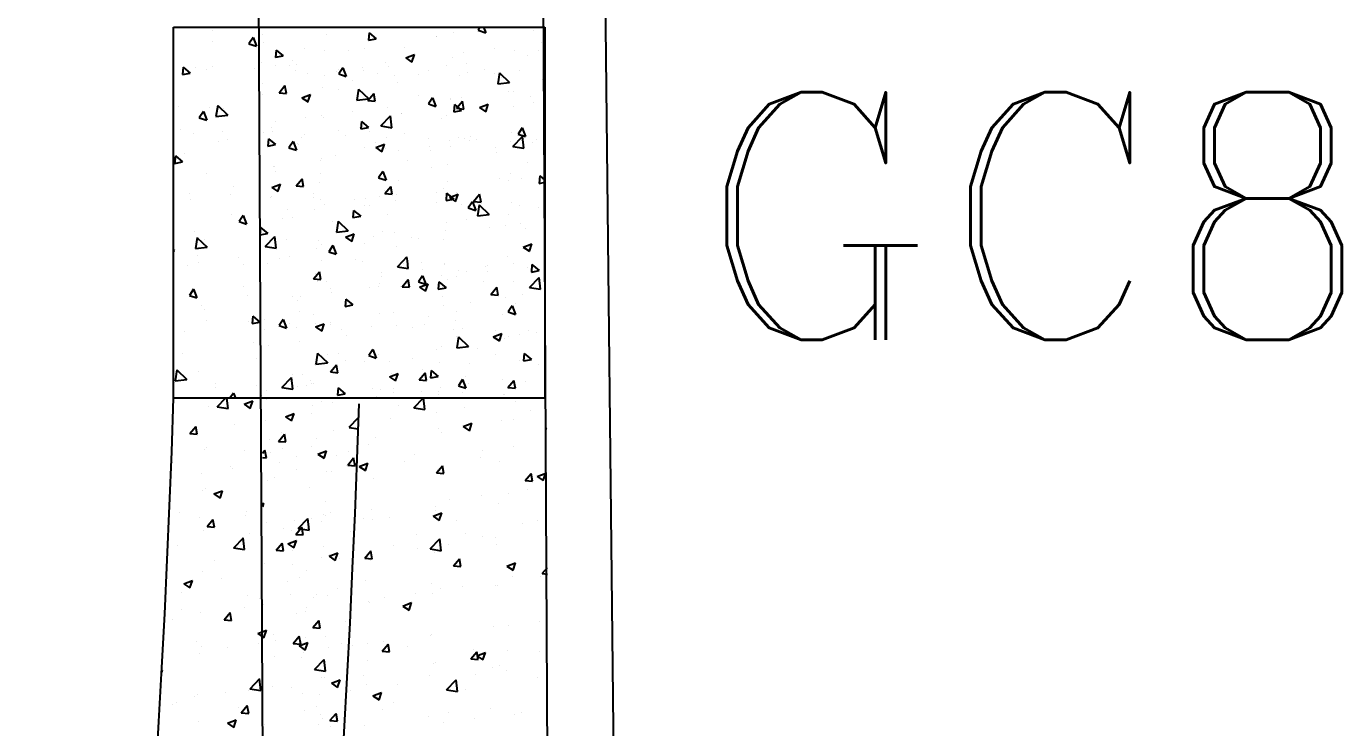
# Model space of a CAD drawing. Header units: millimetres. Extents: x 331487 to 517269, y 198509 to 399936.
# Drawn here: x 448827 to 449890, y 311002 to 311569 of the extents above; entities that cross this region are included whole.
import ezdxf

# ---------------------------------------------------------------- set-up
doc = ezdxf.new("R2010")
doc.units = ezdxf.units.MM
doc.header["$MEASUREMENT"] = 0
doc.layers.add('9th_plot boundry', color=1, linetype='Continuous')
doc.layers.add('COLUMN', color=6, linetype='Continuous')
doc.styles.add('RC', font='romanc.shx', dxfattribs={"height": 200})

msp = doc.modelspace()

# ---------------------------------------------------------------- linework, layer by layer
at = {"layer": '9th_plot boundry'}
msp.add_line((449434.4, 299006.3), (448946.6, 343103.6), dxfattribs=at)
msp.add_lwpolyline([(448946.6, 343103.6), (414422.2, 340817.1, 0.386106), (408845.6, 334960.7), (408845.6, 299960.7), (449434.4, 299006.3)], format="xyb", close=True, dxfattribs=at)
at = {"layer": 'COLUMN'}
for p, q in [((449202.9, 319478.5), (449294.4, 302239)), ((448972.9, 319477.3), (449064.3, 302244.5)), ((448946.1, 311268.1), (448946.1, 311568.1)), ((448946.1, 311568.1), (449246.1, 311568.1)), ((449246.1, 311568.1), (449246.1, 311268.1)), ((449246.1, 311268.1), (448946.1, 311268.1))]:
    msp.add_line(p, q, dxfattribs=at)
at = {"layer": 'COLUMN', "color": 2, "linetype": 'Continuous'}
for p, q in [((449194, 311568.1), (449192.3, 311565.7)), ((449196.7, 311568.1), (449198.4, 311563.6)), ((448977.4, 311556.7), (448977.4, 311556.7)), ((448977.7, 311565.6), (448977.7, 311565.6)), ((449010.4, 311559.6), (449007, 311554.6)), ((449010.4, 311559.6), (449013.1, 311552.6)), ((449017.6, 311562.1), (449017.6, 311562.1)), ((449018.8, 311555.5), (449018.8, 311555.5)), ((449069.3, 311561.9), (449069.3, 311561.9)), ((449103.6, 311557.5), (449109.9, 311558.7)), ((449104.2, 311563.5), (449103.7, 311557.5)), ((449104.2, 311563.5), (449109.9, 311558.7)), ((449158.3, 311560.2), (449158.3, 311560.2)), ((449159, 311560.9), (449159, 311560.9)), ((449172.4, 311563.7), (449172.4, 311563.7)), ((449192.3, 311565.7), (449198.4, 311563.6)), ((449236.9, 311565.3), (449236.9, 311565.3)), ((449243.4, 311555.8), (449243.4, 311555.8)), ((449007, 311554.6), (449013.1, 311552.6)), ((449029, 311549.6), (449028.4, 311543.6)), ((449028.4, 311543.7), (449034.7, 311544.8)), ((449029, 311549.6), (449034.7, 311544.8)), ((449051.6, 311550.9), (449051.6, 311550.9)), ((449068.2, 311549.6), (449068.2, 311549.6)), ((449087.7, 311549.6), (449087.7, 311549.6)), ((449100.7, 311550.9), (449100.7, 311550.9)), ((449132.7, 311551.3), (449132.7, 311551.3)), ((449133.8, 311543.3), (449140.8, 311546)), ((449138.8, 311539.9), (449140.8, 311546)), ((449180.5, 311547.5), (449180.5, 311547.5)), ((449205.5, 311550.8), (449205.5, 311550.8)), ((449221.9, 311549.6), (449221.9, 311549.6)), ((449232.2, 311545.4), (449232.2, 311545.4)), ((449241.3, 311549), (449241.3, 311549)), ((448953.7, 311535.7), (448953.2, 311529.8)), ((448953.7, 311535.7), (448959.5, 311530.9)), ((448964, 311535.6), (448964, 311535.6)), ((448977.8, 311535.9), (448977.8, 311535.9)), ((449011.1, 311534.6), (449011.1, 311534.6)), ((449017.1, 311539.3), (449017.1, 311539.3)), ((449028.5, 311537.2), (449028.5, 311537.2)), ((449039.6, 311537.4), (449039.6, 311537.4)), ((449042.4, 311540.9), (449042.4, 311540.9)), ((449045.1, 311537.7), (449045.1, 311537.7)), ((449079.5, 311534.2), (449079.5, 311534.2)), ((449082.9, 311535.3), (449079.6, 311530.3)), ((449082.9, 311535.3), (449085.6, 311528.3)), ((449098.4, 311535.4), (449098.4, 311535.4)), ((449117.3, 311539.2), (449117.3, 311539.2)), ((449120, 311536.1), (449120, 311536.1)), ((449133.8, 311543.3), (449138.8, 311539.9)), ((449166.3, 311537.1), (449166.3, 311537.1)), ((449171.4, 311543.2), (449171.4, 311543.2)), ((449183, 311539), (449183, 311539)), ((448946.6, 311528.8), (448946.6, 311528.8)), ((448953.2, 311529.8), (448959.5, 311530.9)), ((448972.7, 311533.6), (448972.7, 311533.6)), ((449044.4, 311533.4), (449044.4, 311533.4)), ((449054.4, 311530.9), (449054.4, 311530.9)), ((449068.1, 311528.6), (449068.1, 311528.6)), ((449077.7, 311532.2), (449077.7, 311532.2)), ((449079.6, 311530.3), (449085.6, 311528.3)), ((449091, 311524.6), (449091, 311524.6)), ((449099.3, 311533.3), (449099.3, 311533.3)), ((449111, 311531), (449111, 311531)), ((449124.7, 311529), (449124.7, 311529)), ((449144.3, 311529.8), (449144.3, 311529.8)), ((449151.8, 311533.2), (449151.8, 311533.2)), ((449177.6, 311528.6), (449177.6, 311528.6)), ((449183.6, 311531.4), (449183.6, 311531.4)), ((449197.7, 311533.9), (449197.7, 311533.9)), ((449205.2, 311530.9), (449205.2, 311530.9)), ((449209.6, 311531.2), (449208.2, 311522.3)), ((449208.2, 311522.3), (449217.7, 311523.4)), ((449209.6, 311531.2), (449217.7, 311523.4)), ((449210.8, 311527.3), (449210.8, 311527.3)), ((449225.9, 311533), (449225.9, 311533)), ((449244.1, 311526.1), (449244.1, 311526.1)), ((449017.6, 311522.2), (449017.6, 311522.2)), ((449017.7, 311513.4), (449017.7, 311513.4)), ((449031.3, 311515), (449036.1, 311520.8)), ((449031.3, 311515), (449037.3, 311514.5)), ((449037.3, 311514.5), (449036.1, 311520.8)), ((449049.8, 311511), (449056.8, 311513.7)), ((449054.7, 311507.7), (449056.8, 311513.7)), ((449056.6, 311513), (449056.6, 311513)), ((449066.3, 311519), (449066.3, 311519)), ((449079.4, 311517.4), (449079.4, 311517.4)), ((449095.6, 311517.9), (449094.2, 311509)), ((449095.6, 311517.9), (449103.8, 311510.1)), ((449103, 311508.7), (449107.9, 311514.5)), ((449109, 311508.2), (449107.9, 311514.5)), ((449127.2, 311523.3), (449127.2, 311523.3)), ((449144.3, 311513.2), (449144.3, 311513.2)), ((449217.1, 311516.4), (449217.1, 311516.4)), ((449220.7, 311516.3), (449220.7, 311516.3)), ((448949.9, 311503.8), (448949.9, 311503.8)), ((448975.2, 311503.3), (448975.2, 311503.3)), ((448981.7, 311504.7), (448980.3, 311495.8)), ((448981.7, 311504.7), (448989.8, 311496.9)), ((448986, 311502.5), (448986, 311502.5)), ((449049.8, 311511), (449054.8, 311507.7)), ((449094.2, 311509), (449103.7, 311510.2)), ((449103, 311508.7), (449109, 311508.2)), ((449118.8, 311502.9), (449118.8, 311502.9)), ((449155.4, 311510.9), (449152.1, 311506)), ((449152.1, 311506), (449158.1, 311503.9)), ((449154.2, 311508.1), (449154.2, 311508.1)), ((449155.4, 311510.9), (449158.1, 311503.9)), ((449170.1, 311510.3), (449170.1, 311510.3)), ((449170.2, 311509.9), (449170.2, 311509.9)), ((449173.1, 311505.6), (449172.6, 311499.7)), ((449173.1, 311505.6), (449178.9, 311500.8)), ((449174.8, 311502.5), (449179.6, 311508.2)), ((449174.8, 311502.5), (449180.7, 311501.9)), ((449179.2, 311511.4), (449179.2, 311511.4)), ((449180.7, 311501.9), (449179.6, 311508.2)), ((449193.5, 311503), (449200.5, 311505.7)), ((449193.5, 311503), (449198.5, 311499.7)), ((449198.5, 311499.7), (449200.5, 311505.7)), ((449221.2, 311504), (449221.2, 311504)), ((449234.7, 311511.9), (449234.7, 311511.9)), ((449237.2, 311507.5), (449237.2, 311507.5)), ((448970.1, 311499.9), (448966.8, 311494.9)), ((448966.8, 311494.9), (448972.8, 311492.9)), ((448970.1, 311499.9), (448972.8, 311492.9)), ((448980.3, 311495.8), (448989.8, 311496.9)), ((449028.1, 311491.5), (449028.1, 311491.5)), ((449053.1, 311494.8), (449053.1, 311494.8)), ((449065.9, 311496.3), (449065.9, 311496.3)), ((449066.9, 311495.4), (449066.9, 311495.4)), ((449091, 311499.8), (449091, 311499.8)), ((449097.9, 311491.8), (449097.4, 311485.8)), ((449097.9, 311491.8), (449103.6, 311487)), ((449113.7, 311488.2), (449121.5, 311496.3)), ((449122.6, 311486.8), (449121.5, 311496.3)), ((449130.5, 311498.3), (449130.5, 311498.3)), ((449130.5, 311497.9), (449130.5, 311497.9)), ((449162.9, 311494), (449162.9, 311494)), ((449166.6, 311497), (449166.6, 311497)), ((449172.6, 311499.7), (449178.9, 311500.8)), ((449246.5, 311496.2), (449246.5, 311496.2)), ((449246.5, 311496.2), (449246.5, 311496.2)), ((448952, 311485.1), (448952, 311485.1)), ((448961.8, 311482.3), (448961.8, 311482.3)), ((448985.3, 311483.9), (448985.3, 311483.9)), ((449018.6, 311482.7), (449018.6, 311482.7)), ((449025.6, 311486.6), (449025.6, 311486.6)), ((449026.3, 311483.9), (449026.3, 311483.9)), ((449051.9, 311481.5), (449051.9, 311481.5)), ((449079, 311484.3), (449079, 311484.3)), ((449096, 311486.7), (449096, 311486.7)), ((449097.4, 311485.8), (449103.6, 311487)), ((449104.5, 311484), (449104.5, 311484)), ((449113.7, 311488.2), (449122.6, 311486.8)), ((449132.4, 311482.1), (449132.4, 311482.1)), ((449219.5, 311483), (449219.5, 311483)), ((449227.9, 311486.6), (449224.6, 311481.6)), ((449224.6, 311481.6), (449230.6, 311479.6)), ((449227.9, 311486.6), (449230.6, 311479.6)), ((448982.7, 311475.3), (448982.7, 311475.3)), ((448989.3, 311477.4), (448989.3, 311477.4)), ((449022.7, 311477.9), (449022.2, 311471.9)), ((449022.2, 311471.9), (449028.4, 311473.1)), ((449022.7, 311477.9), (449028.4, 311473.1)), ((449025.4, 311476.2), (449025.4, 311476.2)), ((449042.6, 311475.6), (449039.3, 311470.6)), ((449039.3, 311470.6), (449045.3, 311468.6)), ((449042.6, 311475.6), (449045.3, 311468.6)), ((449046.2, 311473.9), (449046.2, 311473.9)), ((449046.7, 311473.1), (449046.7, 311473.1)), ((449049.7, 311479.1), (449049.7, 311479.1)), ((449085.2, 311480.3), (449085.2, 311480.3)), ((449100.1, 311470.9), (449100.1, 311470.9)), ((449109.3, 311475), (449109.3, 311475)), ((449109.5, 311470.8), (449116.5, 311473.5)), ((449109.5, 311470.8), (449114.4, 311467.4)), ((449114.4, 311467.4), (449116.5, 311473.5)), ((449118.5, 311479.1), (449118.5, 311479.1)), ((449151.8, 311477.8), (449151.8, 311477.8)), ((449152.9, 311472), (449152.9, 311472)), ((449169, 311476.6), (449169, 311476.6)), ((449169.9, 311472), (449169.9, 311472)), ((449176.3, 311478.8), (449176.3, 311478.8)), ((449181.3, 311478), (449181.3, 311478)), ((449185.1, 311476.6), (449185.1, 311476.6)), ((449185.7, 311479.8), (449185.7, 311479.8)), ((449190.8, 311476.9), (449190.8, 311476.9)), ((449206.1, 311470.7), (449206.1, 311470.7)), ((449218.3, 311475.4), (449218.3, 311475.4)), ((449220.4, 311471.7), (449228.2, 311479.8)), ((449220.4, 311471.7), (449229.3, 311470.3)), ((449229.3, 311470.3), (449228.2, 311479.8)), ((449236, 311474.7), (449236, 311474.7)), ((449239.1, 311477.6), (449239.1, 311477.6)), ((448947.5, 311464), (448946.9, 311458)), ((448947.5, 311464), (448953.2, 311459.2)), ((448954.8, 311465.9), (448954.8, 311465.9)), ((449064.7, 311460.3), (449064.7, 311460.3)), ((449065.7, 311462.1), (449065.7, 311462.1)), ((449077.1, 311464), (449077.1, 311464)), ((449117.6, 311469.6), (449117.6, 311469.6)), ((449127.9, 311468.7), (449127.9, 311468.7)), ((449135.5, 311460.4), (449135.5, 311460.4)), ((449153.4, 311468.6), (449153.4, 311468.6)), ((449206.8, 311466.4), (449206.8, 311466.4)), ((448946.9, 311458), (448953.2, 311459.2)), ((448972.9, 311450), (448972.9, 311450)), ((449026.8, 311455.4), (449026.8, 311455.4)), ((449027.7, 311455.1), (449027.7, 311455.1)), ((449028.7, 311451.1), (449028.7, 311451.1)), ((449064.9, 311449.9), (449064.9, 311449.9)), ((449115.2, 311451.3), (449111.8, 311446.3)), ((449115.2, 311451.3), (449117.9, 311444.3)), ((449154.3, 311454.8), (449154.3, 311454.8)), ((449167.9, 311456.9), (449167.9, 311456.9)), ((449218.3, 311449.7), (449218.3, 311449.7)), ((449232.4, 311458.5), (449232.4, 311458.5)), ((448994.3, 311439.6), (448994.3, 311439.6)), ((449025.4, 311438.5), (449032.4, 311441.2)), ((449025.4, 311438.5), (449030.4, 311435.2)), ((449030.4, 311435.2), (449032.4, 311441.2)), ((449045.2, 311439.8), (449050, 311445.5)), ((449045.2, 311439.8), (449051.2, 311439.3)), ((449051.2, 311439.3), (449050, 311445.5)), ((449063.7, 311442.9), (449063.7, 311442.9)), ((449111.8, 311446.3), (449117.8, 311444.3)), ((449116.9, 311433.5), (449121.7, 311439.3)), ((449122.9, 311433), (449121.7, 311439.3)), ((449128.2, 311444.5), (449128.2, 311444.5)), ((449167.7, 311443.3), (449167.7, 311443.3)), ((449209.3, 311445.7), (449209.3, 311445.7)), ((449217, 311444.3), (449217, 311444.3)), ((449227.6, 311445.8), (449227.6, 311445.8)), ((449242.1, 311447.8), (449241.5, 311441.8)), ((449241.5, 311441.8), (449246.1, 311442.7)), ((449242.1, 311447.8), (449246.1, 311444.4)), ((449245.5, 311444.4), (449245.5, 311444.4)), ((448959.1, 311433.8), (448959.1, 311433.8)), ((448959.5, 311428.9), (448959.5, 311428.9)), ((448992.4, 311432.6), (448992.4, 311432.6)), ((449024, 311430.5), (449024, 311430.5)), ((449025.6, 311431.4), (449025.6, 311431.4)), ((449058.9, 311430.1), (449058.9, 311430.1)), ((449059.1, 311433.5), (449059.1, 311433.5)), ((449064.5, 311428.8), (449064.5, 311428.8)), ((449092.2, 311428.9), (449092.2, 311428.9)), ((449101.6, 311429.2), (449101.6, 311429.2)), ((449112.5, 311431.2), (449112.5, 311431.2)), ((449116.4, 311436.3), (449116.4, 311436.3)), ((449116.9, 311433.5), (449122.9, 311433)), ((449125.5, 311427.7), (449125.5, 311427.7)), ((449126.6, 311432.5), (449126.6, 311432.5)), ((449158.7, 311434.3), (449158.7, 311434.3)), ((449164.5, 311437.5), (449164.5, 311437.5)), ((449165.8, 311429), (449165.8, 311429)), ((449166.8, 311433.9), (449166.3, 311427.9)), ((449166.3, 311427.9), (449172.6, 311429.1)), ((449166.8, 311433.9), (449172.6, 311429.1)), ((449169.2, 311430.5), (449176.2, 311433.2)), ((449169.2, 311430.5), (449174.1, 311427.2)), ((449174.1, 311427.2), (449176.2, 311433.2)), ((449174.9, 311434.1), (449174.9, 311434.1)), ((449188.6, 311427.2), (449193.5, 311433)), ((449194.6, 311426.7), (449193.5, 311433)), ((449038.4, 311420.9), (449038.4, 311420.9)), ((449059.7, 311420.8), (449059.7, 311420.8)), ((449068.2, 311424.8), (449068.2, 311424.8)), ((449091.6, 311420), (449091.1, 311414.1)), ((449091.6, 311420), (449097.4, 311415.2)), ((449100.4, 311424.3), (449100.4, 311424.3)), ((449104.3, 311423.6), (449104.3, 311423.6)), ((449158.8, 311426.5), (449158.8, 311426.5)), ((449179.1, 311424.6), (449179.1, 311424.6)), ((449187.7, 311426.9), (449184.3, 311422)), ((449184.3, 311422), (449190.4, 311419.9)), ((449186.3, 311420.5), (449186.3, 311420.5)), ((449187.7, 311426.9), (449190.4, 311419.9)), ((449188.6, 311427.2), (449194.6, 311426.7)), ((449193, 311424.5), (449191.7, 311415.6)), ((449192.1, 311425.3), (449192.1, 311425.3)), ((449193.1, 311424.5), (449201.2, 311416.7)), ((449219.2, 311426.7), (449219.2, 311426.7)), ((449225.4, 311424.1), (449225.4, 311424.1)), ((449241, 311422.4), (449241, 311422.4)), ((448992.7, 311416.9), (448992.7, 311416.9)), ((449002.4, 311415.9), (448999, 311410.9)), ((448999, 311410.9), (449005.1, 311408.9)), ((449002.4, 311415.9), (449005.1, 311408.9)), ((449033.7, 311413.3), (449033.7, 311413.3)), ((449042.1, 311414.3), (449042.1, 311414.3)), ((449074.9, 311410.6), (449074.9, 311410.6)), ((449079.1, 311411.2), (449077.7, 311402.3)), ((449079.1, 311411.2), (449087.2, 311403.4)), ((449091.1, 311414.1), (449097.4, 311415.2)), ((449119.3, 311416.6), (449119.3, 311416.6)), ((449166.5, 311410), (449166.5, 311410)), ((449182.7, 311412.3), (449182.7, 311412.3)), ((449191.7, 311415.6), (449201.2, 311416.7)), ((449201.3, 311406.4), (449201.3, 311406.4)), ((449214.3, 311407.8), (449214.3, 311407.8)), ((449217, 311416.4), (449217, 311416.4)), ((449226.4, 311409.7), (449226.4, 311409.7)), ((449246, 311416.3), (449246, 311416.3)), ((448963.2, 311402.7), (448963.2, 311402.7)), ((448965.1, 311398), (448963.7, 311389.1)), ((448965.1, 311397.9), (448973.2, 311390.2)), ((448970.7, 311396.6), (448970.7, 311396.6)), ((449016.4, 311406.2), (449015.9, 311400.2)), ((449015.9, 311400.2), (449022.1, 311401.4)), ((449016.4, 311406.2), (449022.2, 311401.4)), ((449020.2, 311390.8), (449028, 311398.9)), ((449029.1, 311389.4), (449028, 311398.9)), ((449037.7, 311396.8), (449037.7, 311396.8)), ((449077.7, 311402.3), (449087.2, 311403.4)), ((449085.1, 311398.3), (449092.1, 311401)), ((449085.1, 311398.3), (449090.1, 311394.9)), ((449090.1, 311394.9), (449092.1, 311401)), ((449107.6, 311398.5), (449107.6, 311398.5)), ((449115.2, 311403), (449115.2, 311403)), ((449124.4, 311402.3), (449124.4, 311402.3)), ((449138.2, 311398.1), (449138.2, 311398.1)), ((449143.8, 311397.3), (449143.8, 311397.3)), ((449164.3, 311396.5), (449164.3, 311396.5)), ((449165.6, 311403.5), (449165.6, 311403.5)), ((449230.2, 311405.1), (449230.2, 311405.1)), ((448946.1, 311388.2), (448946.9, 311387.5)), ((448946.1, 311387.3), (448946.9, 311387.5)), ((448963.7, 311389.1), (448973.2, 311390.2)), ((449020.2, 311390.8), (449029.1, 311389.4)), ((449061.4, 311389.5), (449061.4, 311389.5)), ((449063.2, 311395.5), (449063.2, 311395.5)), ((449066, 311392.3), (449066, 311392.3)), ((449074.9, 311391.6), (449071.5, 311386.6)), ((449071.5, 311386.6), (449077.6, 311384.6)), ((449073.2, 311387), (449073.2, 311387)), ((449074.9, 311391.6), (449077.6, 311384.6)), ((449075.3, 311389.8), (449075.3, 311389.8)), ((449100.3, 311393.1), (449100.3, 311393.1)), ((449126, 311391.1), (449126, 311391.1)), ((449228.8, 311390.3), (449235.8, 311392.9)), ((449228.8, 311390.3), (449233.8, 311386.9)), ((449233.8, 311386.9), (449235.8, 311392.9)), ((448957.2, 311375.5), (448957.2, 311375.5)), ((448965.5, 311383.3), (448965.5, 311383.3)), ((448966.5, 311377.7), (448966.5, 311377.7)), ((448998.8, 311382.1), (448998.8, 311382.1)), ((449002.6, 311376.4), (449002.6, 311376.4)), ((449021.8, 311377.1), (449021.8, 311377.1)), ((449032, 311380.9), (449032, 311380.9)), ((449039.6, 311382.4), (449039.6, 311382.4)), ((449065.3, 311379.6), (449065.3, 311379.6)), ((449093, 311380.1), (449093, 311380.1)), ((449098.6, 311378.4), (449098.6, 311378.4)), ((449127, 311374.3), (449131.6, 311379.1)), ((449131.6, 311379.1), (449134.7, 311382.4)), ((449131.9, 311377.2), (449131.9, 311377.2)), ((449135.1, 311379.1), (449134.7, 311382.4)), ((449135.8, 311372.9), (449135.1, 311379.1)), ((449146.4, 311377.9), (449146.4, 311377.9)), ((449165.2, 311376), (449165.2, 311376)), ((449165.3, 311376.7), (449165.3, 311376.7)), ((449198.5, 311374.8), (449198.5, 311374.8)), ((449199.7, 311375.6), (449199.7, 311375.6)), ((449215.8, 311383.1), (449215.8, 311383.1)), ((449220.9, 311377.4), (449220.9, 311377.4)), ((449235.8, 311376.1), (449235.3, 311370.1)), ((449235.8, 311376.1), (449241.5, 311371.3)), ((449237.9, 311375.2), (449237.9, 311375.2)), ((449059.1, 311364.6), (449063.9, 311370.3)), ((449059.1, 311364.6), (449065, 311364.1)), ((449060.7, 311369), (449060.7, 311369)), ((449065, 311364), (449063.9, 311370.3)), ((449114, 311369.7), (449114, 311369.7)), ((449114.1, 311366.7), (449114.1, 311366.7)), ((449127, 311374.3), (449135.8, 311372.9)), ((449130.8, 311358.3), (449135.6, 311364)), ((449136.8, 311357.8), (449135.6, 311364)), ((449147.4, 311367.2), (449144.1, 311362.3)), ((449147.1, 311372.2), (449147.1, 311372.2)), ((449147.4, 311367.2), (449150.1, 311360.2)), ((449162.6, 311367.3), (449162.6, 311367.3)), ((449167.5, 311364.4), (449167.5, 311364.4)), ((449175, 311366.9), (449175, 311366.9)), ((449176.8, 311371.2), (449176.8, 311371.2)), ((449183.2, 311370.9), (449183.2, 311370.9)), ((449200, 311370.2), (449200, 311370.2)), ((449231.8, 311373.6), (449231.8, 311373.6)), ((449233.7, 311357.7), (449241.5, 311365.8)), ((449235.3, 311370.1), (449241.5, 311371.3)), ((449242.6, 311356.3), (449241.5, 311365.8)), ((448962.1, 311356.2), (448958.8, 311351.2)), ((448962.1, 311356.2), (448964.8, 311349.2)), ((449002.7, 311358.6), (449002.7, 311358.6)), ((449062, 311362.2), (449062, 311362.2)), ((449069.7, 311362.5), (449069.7, 311362.5)), ((449072.6, 311357.2), (449072.6, 311357.2)), ((449074, 311353.6), (449074, 311353.6)), ((449104.2, 311357.3), (449104.2, 311357.3)), ((449111.9, 311358.6), (449111.9, 311358.6)), ((449112.6, 311360.7), (449112.6, 311360.7)), ((449129.3, 311358.3), (449129.3, 311358.3)), ((449130.8, 311358.3), (449136.8, 311357.8)), ((449144.1, 311362.3), (449150.1, 311360.2)), ((449144.8, 311358), (449151.8, 311360.7)), ((449144.8, 311358), (449149.8, 311354.6)), ((449149.8, 311354.6), (449151.8, 311360.7)), ((449160.6, 311362.2), (449160, 311356.2)), ((449160, 311356.2), (449166.3, 311357.4)), ((449160.6, 311362.2), (449166.3, 311357.4)), ((449196.3, 311362.2), (449196.3, 311362.2)), ((449202.5, 311352), (449207.3, 311357.8)), ((449208.5, 311351.5), (449207.3, 311357.8)), ((449220.8, 311362.2), (449220.8, 311362.2)), ((449233.7, 311357.7), (449242.6, 311356.3)), ((448958.8, 311351.2), (448964.8, 311349.2)), ((448968.4, 311343.2), (448968.4, 311343.2)), ((449005.9, 311351.4), (449005.9, 311351.4)), ((449042, 311350.1), (449042, 311350.1)), ((449045.9, 311347.3), (449045.9, 311347.3)), ((449048.9, 311350.3), (449048.9, 311350.3)), ((449085.4, 311348.3), (449084.8, 311342.3)), ((449084.8, 311342.3), (449091.1, 311343.5)), ((449085.4, 311348.3), (449091.1, 311343.5)), ((449163.4, 311350.1), (449163.4, 311350.1)), ((449164.1, 311343.4), (449164.1, 311343.4)), ((449186.5, 311345.9), (449186.5, 311345.9)), ((449202.5, 311352), (449208.5, 311351.5)), ((449214.6, 311349.8), (449214.6, 311349.8)), ((449219.9, 311342.9), (449216.6, 311337.9)), ((449219.9, 311342.9), (449222.6, 311335.9)), ((449222.6, 311344.6), (449222.6, 311344.6)), ((449227.9, 311351.7), (449227.9, 311351.7)), ((448971.4, 311339.8), (448971.4, 311339.8)), ((449010.1, 311334.4), (449009.6, 311328.5)), ((449010.1, 311334.4), (449015.9, 311329.6)), ((449047.7, 311338.5), (449047.7, 311338.5)), ((449059.2, 311336.1), (449059.2, 311336.1)), ((449112.8, 311336.4), (449112.8, 311336.4)), ((449123.7, 311337.7), (449123.7, 311337.7)), ((449152, 311334.3), (449152, 311334.3)), ((449174.4, 311338.2), (449174.4, 311338.2)), ((449211.6, 311335.8), (449211.6, 311335.8)), ((449216.6, 311337.9), (449222.6, 311335.9)), ((448955, 311322.1), (448955, 311322.1)), ((448973, 311331.3), (448973, 311331.3)), ((449006.3, 311330.1), (449006.3, 311330.1)), ((449009.6, 311328.5), (449015.9, 311329.6)), ((449019.5, 311323.7), (449019.5, 311323.7)), ((449019.7, 311331.6), (449019.7, 311331.6)), ((449034.6, 311331.9), (449031.3, 311326.9)), ((449031.3, 311326.9), (449037.3, 311324.9)), ((449034.6, 311331.9), (449037.3, 311324.9)), ((449039.5, 311328.9), (449039.5, 311328.9)), ((449045.3, 311325.1), (449045.3, 311325.1)), ((449060.8, 311328.9), (449060.8, 311328.9)), ((449060.8, 311325.8), (449067.8, 311328.4)), ((449060.8, 311325.8), (449065.8, 311322.4)), ((449065.8, 311322.4), (449067.8, 311328.4)), ((449072.8, 311327.7), (449072.8, 311327.7)), ((449073.1, 311329.3), (449073.1, 311329.3)), ((449081.5, 311323.8), (449081.5, 311323.8)), ((449106.1, 311326.5), (449106.1, 311326.5)), ((449126.5, 311327), (449126.5, 311327)), ((449139.4, 311325.3), (449139.4, 311325.3)), ((449148.7, 311327.5), (449148.7, 311327.5)), ((449172.7, 311324), (449172.7, 311324)), ((449173.7, 311330.8), (449173.7, 311330.8)), ((449179.9, 311324.8), (449179.9, 311324.8)), ((449206, 311322.8), (449206, 311322.8)), ((449233.2, 311322.5), (449233.2, 311322.5)), ((449239.3, 311321.6), (449239.3, 311321.6)), ((449010.9, 311313.5), (449010.9, 311313.5)), ((449022.6, 311310.9), (449022.6, 311310.9)), ((449047.7, 311314.2), (449047.7, 311314.2)), ((449085.5, 311319.2), (449085.5, 311319.2)), ((449174.5, 311317.8), (449174.5, 311317.8)), ((449176.5, 311317.8), (449175.1, 311308.9)), ((449176.5, 311317.7), (449184.6, 311309.9)), ((449204.5, 311317.7), (449211.5, 311320.4)), ((449204.5, 311317.7), (449209.5, 311314.4)), ((449209.5, 311314.4), (449211.5, 311320.4)), ((449213.4, 311316.6), (449213.4, 311316.6)), ((449216.7, 311317.7), (449216.7, 311317.7)), ((449225.9, 311319.6), (449225.9, 311319.6)), ((448953.1, 311304.4), (448953.1, 311304.4)), ((449012.7, 311300.3), (449012.7, 311300.3)), ((449062.5, 311304.5), (449061.1, 311295.6)), ((449062.5, 311304.5), (449070.7, 311296.7)), ((449070.4, 311303.8), (449070.4, 311303.8)), ((449079.7, 311304.1), (449079.7, 311304.1)), ((449107.2, 311307.5), (449103.8, 311302.6)), ((449103.8, 311302.6), (449109.8, 311300.5)), ((449107.2, 311307.5), (449109.8, 311300.5)), ((449111.5, 311303.1), (449111.5, 311303.1)), ((449139.4, 311300), (449139.4, 311300)), ((449158.4, 311307.7), (449158.4, 311307.7)), ((449162.9, 311310.2), (449162.9, 311310.2)), ((449175.1, 311308.9), (449184.6, 311310)), ((449191.5, 311308), (449191.5, 311308)), ((449206.3, 311303.8), (449206.3, 311303.8)), ((449229.5, 311304.3), (449229, 311298.4)), ((449229.5, 311304.3), (449235.3, 311299.5)), ((448948.6, 311291.2), (448947.2, 311282.3)), ((448948.6, 311291.2), (448956.7, 311283.4)), ((448966.2, 311289.8), (448966.2, 311289.8)), ((449059.6, 311295.6), (449059.6, 311295.6)), ((449061.1, 311295.6), (449070.6, 311296.7)), ((449072.9, 311289.4), (449077.8, 311295.1)), ((449078.9, 311288.8), (449077.7, 311295.1)), ((449084.8, 311298.8), (449084.8, 311298.8)), ((449100.1, 311297.7), (449100.1, 311297.7)), ((449120.9, 311297.5), (449120.9, 311297.5)), ((449147.4, 311291.3), (449147.4, 311291.3)), ((449154.3, 311290.5), (449153.8, 311284.5)), ((449154.3, 311290.5), (449160, 311285.7)), ((449161.1, 311296.8), (449161.1, 311296.8)), ((449185.3, 311296.3), (449185.3, 311296.3)), ((449225.6, 311298.4), (449225.6, 311298.4)), ((449229, 311298.4), (449235.3, 311299.5)), ((449240.7, 311295.7), (449240.7, 311295.7)), ((448946.7, 311281.2), (448946.7, 311281.2)), ((448947.2, 311282.3), (448956.7, 311283.4)), ((448980, 311280), (448980, 311280)), ((449013.3, 311278.8), (449013.3, 311278.8)), ((449033.5, 311276.8), (449041.3, 311285)), ((449042.4, 311275.5), (449041.3, 311285)), ((449041.8, 311287.7), (449041.8, 311287.7)), ((449050.3, 311287.2), (449050.3, 311287.2)), ((449056.9, 311282.7), (449056.9, 311282.7)), ((449057.7, 311280.2), (449057.7, 311280.2)), ((449059.2, 311279.7), (449059.2, 311279.7)), ((449072.9, 311289.4), (449078.9, 311288.8)), ((449120.5, 311285.5), (449127.5, 311288.2)), ((449120.5, 311285.5), (449125.5, 311282.1)), ((449121.5, 311284.3), (449121.5, 311284.3)), ((449122.4, 311288), (449122.4, 311288)), ((449125.5, 311282.1), (449127.5, 311288.2)), ((449144.7, 311283.1), (449149.5, 311288.8)), ((449144.7, 311283.1), (449150.6, 311282.6)), ((449150.6, 311282.5), (449149.5, 311288.8)), ((449153.8, 311284.5), (449160, 311285.7)), ((449179.7, 311283.2), (449176.3, 311278.2)), ((449179.7, 311283.2), (449182.4, 311276.2)), ((449182.4, 311285.7), (449182.4, 311285.7)), ((449184.4, 311279.9), (449184.4, 311279.9)), ((449212.2, 311283.3), (449212.2, 311283.3)), ((449216.4, 311276.8), (449221.2, 311282.5)), ((449222.4, 311276.3), (449221.2, 311282.5)), ((449230.9, 311281.7), (449230.9, 311281.7)), ((448952.7, 311268.7), (448952.7, 311268.7)), ((448979.8, 311276.7), (448979.8, 311276.7)), ((448994.4, 311272.2), (448991.6, 311268.1)), ((448994.4, 311272.2), (448996, 311268.1)), ((449017.3, 311270.3), (449017.3, 311270.3)), ((449021.4, 311274.7), (449021.4, 311274.7)), ((449033.5, 311276.8), (449042.4, 311275.5)), ((449046.6, 311277.6), (449046.6, 311277.6)), ((449053.6, 311278.2), (449053.6, 311278.2)), ((449078.5, 311270.6), (449084.8, 311271.8)), ((449079.1, 311276.6), (449078.6, 311270.6)), ((449079.1, 311276.6), (449084.8, 311271.8)), ((449079.9, 311276.4), (449079.9, 311276.4)), ((449107, 311275.9), (449107, 311275.9)), ((449110.3, 311269.8), (449110.3, 311269.8)), ((449113.2, 311275.1), (449113.2, 311275.1)), ((449124.1, 311275.7), (449124.1, 311275.7)), ((449124.2, 311272.5), (449124.2, 311272.5)), ((449140.2, 311260.3), (449148, 311268.4)), ((449146.5, 311273.9), (449146.5, 311273.9)), ((449149.1, 311258.9), (449148, 311268.4)), ((449160.4, 311273.7), (449160.4, 311273.7)), ((449160.4, 311271.2), (449160.4, 311271.2)), ((449161.7, 311276.9), (449161.7, 311276.9)), ((449176.3, 311278.2), (449182.4, 311276.2)), ((449179.7, 311272.7), (449179.7, 311272.7)), ((449213, 311271.5), (449213, 311271.5)), ((449213.8, 311271.4), (449213.8, 311271.4)), ((449216.4, 311276.8), (449222.4, 311276.3)), ((449247.2, 311268.5), (449247.2, 311268.5)), ((448974.1, 311261.5), (448974.1, 311261.5)), ((448981.3, 311261.2), (448990.2, 311259.8)), ((448981.4, 311261.3), (448987.9, 311268.1)), ((448990.2, 311259.8), (448989.2, 311268.1)), ((449003, 311263.3), (449010, 311266)), ((449003, 311263.3), (449008, 311259.9)), ((449008, 311259.9), (449010, 311266)), ((449021.3, 311267), (449021.3, 311267)), ((449024.6, 311267.9), (449024.6, 311267.9)), ((449058.4, 311262.3), (449058.4, 311262.3)), ((449065.8, 311265.7), (449065.8, 311265.7)), ((449074.7, 311264.8), (449074.7, 311264.8)), ((449128.1, 311262.5), (449128.1, 311262.5)), ((449140.2, 311260.3), (449149.1, 311258.9)), ((449181.5, 311260.3), (449181.5, 311260.3)), ((449222.2, 311265.2), (449222.2, 311265.2)), ((449234.8, 311258), (449234.8, 311258)), ((448995, 311247.2), (448995, 311247.2)), ((449020, 311250.5), (449020, 311250.5)), ((449036.5, 311253.2), (449043.5, 311255.9)), ((449036.5, 311253.2), (449041.4, 311249.9)), ((449041.4, 311249.9), (449043.5, 311255.9)), ((449057.9, 311255.4), (449057.9, 311255.4)), ((449088.1, 311244.7), (449095.6, 311252.5)), ((449096.1, 311248.6), (449096.1, 311248.6)), ((449121.1, 311251.9), (449121.1, 311251.9)), ((449159, 311256.9), (449159, 311256.9)), ((449180.2, 311245.2), (449187.2, 311247.9)), ((449185.2, 311241.9), (449187.2, 311247.9)), ((449211, 311250), (449211, 311250)), ((449220.6, 311250.7), (449220.6, 311250.7)), ((448959.2, 311239.6), (448964, 311245.3)), ((448959.2, 311239.6), (448965.2, 311239.1)), ((448965.2, 311239.1), (448964, 311245.3)), ((449030.9, 311233.3), (449035.7, 311239.1)), ((449032.9, 311240.3), (449032.9, 311240.3)), ((449036.9, 311232.8), (449035.7, 311239.1)), ((449075.3, 311242.1), (449075.3, 311242.1)), ((449088, 311244.6), (449095.3, 311243.5)), ((449109.1, 311236.5), (449109.1, 311236.5)), ((449160.4, 311243.6), (449160.4, 311243.6)), ((449162.3, 311240.7), (449162.3, 311240.7)), ((449180.2, 311245.2), (449185.2, 311241.9)), ((449246.9, 311243.7), (449247.8, 311244.6)), ((449246.9, 311243.7), (449247.8, 311243.6)), ((448970.7, 311226.5), (448970.7, 311226.5)), ((448972.9, 311228.2), (448972.9, 311228.2)), ((449003.4, 311225.8), (449003.4, 311225.8)), ((449017.9, 311223.8), (449019.9, 311226.2)), ((449021.1, 311219.9), (449019.9, 311226.2)), ((449023.4, 311234.6), (449023.4, 311234.6)), ((449030.9, 311233.3), (449036.9, 311232.8)), ((449033.7, 311227.4), (449033.7, 311227.4)), ((449057.2, 311229), (449057.2, 311229)), ((449061.8, 311235.9), (449061.8, 311235.9)), ((449062.7, 311223), (449069.7, 311225.7)), ((449067.7, 311219.7), (449069.7, 311225.7)), ((449103.9, 311230.7), (449103.9, 311230.7)), ((449195.8, 311225.8), (449195.8, 311225.8)), ((449220.9, 311229.1), (449220.9, 311229.1)), ((448945.1, 311215.8), (448945.1, 311215.8)), ((449017.9, 311220.2), (449021.1, 311219.9)), ((449024, 311224.3), (449024, 311224.3)), ((449031.6, 311216), (449031.6, 311216)), ((449045.6, 311220.7), (449045.6, 311220.7)), ((449062.7, 311223), (449067.7, 311219.7)), ((449077.4, 311222), (449077.4, 311222)), ((449086.8, 311214.1), (449091.6, 311219.9)), ((449087.1, 311225.1), (449087.1, 311225.1)), ((449092.8, 311213.6), (449091.6, 311219.9)), ((449096.2, 311213), (449103.2, 311215.7)), ((449101.1, 311209.6), (449103.2, 311215.7)), ((449132.7, 311217.4), (449132.7, 311217.4)), ((449140.5, 311222.9), (449140.5, 311222.9)), ((449193.9, 311220.6), (449193.9, 311220.6)), ((449209.7, 311216.7), (449209.7, 311216.7)), ((449247.3, 311218.3), (449247.3, 311218.3)), ((448968.7, 311207.7), (448968.7, 311207.7)), ((448991.7, 311213.1), (448991.7, 311213.1)), ((448993.7, 311211), (448993.7, 311211)), ((449045.1, 311210.8), (449045.1, 311210.8)), ((449069.8, 311209.2), (449069.8, 311209.2)), ((449074.1, 311208.8), (449074.1, 311208.8)), ((449085.7, 311213.9), (449085.7, 311213.9)), ((449086.8, 311214.1), (449092.8, 311213.6)), ((449094.8, 311212.5), (449094.8, 311212.5)), ((449096.2, 311213), (449101.1, 311209.6)), ((449158.5, 311207.9), (449163.4, 311213.6)), ((449158.5, 311207.9), (449164.5, 311207.3)), ((449159.2, 311210.3), (449159.2, 311210.3)), ((449164.5, 311207.3), (449163.4, 311213.6)), ((449230.3, 311201.6), (449235.1, 311207.3)), ((449236.2, 311201.1), (449235.1, 311207.3)), ((449239.9, 311205), (449246.9, 311207.7)), ((449239.9, 311205), (449244.8, 311201.6)), ((449244.8, 311201.6), (449246.9, 311207.7)), ((448969.1, 311193.9), (448969.1, 311193.9)), ((448971.7, 311194.9), (448971.7, 311194.9)), ((449022.2, 311201.3), (449022.2, 311201.3)), ((449027.4, 311203.9), (449027.4, 311203.9)), ((449056, 311195.8), (449056, 311195.8)), ((449107.9, 311203.2), (449107.9, 311203.2)), ((449230.3, 311201.6), (449236.2, 311201.1)), ((449232.4, 311194.6), (449232.4, 311194.6)), ((448978.7, 311190.8), (448985.7, 311193.4)), ((448978.7, 311190.8), (448983.7, 311187.4)), ((448983.7, 311187.4), (448985.7, 311193.4)), ((449018.1, 311183), (449019.1, 311183.4)), ((449018.1, 311180.4), (449019.1, 311183.4)), ((449068.5, 311184.9), (449068.5, 311184.9)), ((449169.5, 311186.3), (449169.5, 311186.3)), ((449194.6, 311189.6), (449194.6, 311189.6)), ((449208.5, 311183.4), (449208.5, 311183.4)), ((449216.5, 311191.1), (449216.5, 311191.1)), ((448950.8, 311175.7), (448950.8, 311175.7)), ((449004.1, 311173.5), (449004.1, 311173.5)), ((449005.3, 311176.6), (449005.3, 311176.6)), ((449067.6, 311174), (449067.6, 311174)), ((449068.5, 311173), (449068.5, 311173)), ((449072.9, 311175.5), (449072.9, 311175.5)), ((449106.4, 311178), (449106.4, 311178)), ((449155.9, 311172.7), (449162.9, 311175.4)), ((449155.9, 311172.7), (449160.8, 311169.4)), ((449158, 311177), (449158, 311177)), ((449158.1, 311181), (449158.1, 311181)), ((449160.8, 311169.4), (449162.9, 311175.4)), ((448942.4, 311168.3), (448942.4, 311168.3)), ((448967.4, 311171.6), (448967.4, 311171.6)), ((448973.1, 311164.4), (448977.9, 311170.1)), ((448973.1, 311164.4), (448979, 311163.8)), ((448979, 311163.8), (448977.9, 311170.1)), ((449021, 311168), (449021, 311168)), ((449035.3, 311162.8), (449035.3, 311162.8)), ((449043.5, 311169.7), (449043.5, 311169.7)), ((449044.8, 311158.1), (449049.6, 311163.8)), ((449046.7, 311162.9), (449054.5, 311171)), ((449046.7, 311162.9), (449055.6, 311161.5)), ((449050.8, 311157.6), (449049.6, 311163.8)), ((449055.6, 311161.5), (449054.5, 311171)), ((449054.7, 311162.5), (449054.7, 311162.5)), ((449057.5, 311171.2), (449057.5, 311171.2)), ((449065.6, 311168.9), (449065.6, 311168.9)), ((449099.8, 311171), (449099.8, 311171)), ((449106.7, 311170), (449106.7, 311170)), ((449121, 311171.8), (449121, 311171.8)), ((449174.4, 311169.5), (449174.4, 311169.5)), ((449227.8, 311167.2), (449227.8, 311167.2)), ((449240.4, 311169.1), (449240.4, 311169.1)), ((448970.4, 311161.6), (448970.4, 311161.6)), ((448994.7, 311147.3), (449002.5, 311155.4)), ((449003.5, 311145.8), (449002.4, 311155.3)), ((449007.3, 311158.9), (449007.3, 311158.9)), ((449038.4, 311150.5), (449045.4, 311153.2)), ((449041.5, 311161), (449041.5, 311161)), ((449043.4, 311147.1), (449045.4, 311153.2)), ((449044.8, 311158.1), (449050.8, 311157.6)), ((449088.7, 311160.6), (449088.7, 311160.6)), ((449142.1, 311158.3), (449142.1, 311158.3)), ((449153.5, 311146.3), (449161.3, 311154.4)), ((449162.4, 311144.9), (449161.3, 311154.4)), ((449182.1, 311159.1), (449182.1, 311159.1)), ((449195.5, 311156.1), (449195.5, 311156.1)), ((449206.1, 311155.2), (449206.1, 311155.2)), ((448949, 311148.9), (448949, 311148.9)), ((448994.6, 311147.2), (449003.5, 311145.8)), ((449029, 311145.2), (449033.8, 311150.9)), ((449029, 311145.2), (449034.9, 311144.7)), ((449034.9, 311144.7), (449033.8, 311150.9)), ((449038.4, 311150.5), (449043.4, 311147.1)), ((449042.1, 311145.4), (449042.1, 311145.4)), ((449067.2, 311148.7), (449067.2, 311148.7)), ((449071.7, 311142.2), (449071.7, 311142.2)), ((449071.8, 311140.5), (449078.8, 311143.1)), ((449076.8, 311137.1), (449078.8, 311143.1)), ((449100.7, 311138.9), (449105.5, 311144.7)), ((449106.7, 311138.4), (449105.5, 311144.7)), ((449123.8, 311149.1), (449123.8, 311149.1)), ((449143.2, 311146.9), (449143.2, 311146.9)), ((449153.5, 311146.3), (449162.4, 311144.9)), ((449156.8, 311143.7), (449156.8, 311143.7)), ((449168.3, 311150.2), (449168.3, 311150.2)), ((449207.3, 311150.1), (449207.3, 311150.1)), ((448941.1, 311132.1), (448941.1, 311132.1)), ((448979, 311137.1), (448979, 311137.1)), ((449019.7, 311134.7), (449019.7, 311134.7)), ((449042.2, 311133.6), (449042.2, 311133.6)), ((449065.5, 311139.1), (449065.5, 311139.1)), ((449071.8, 311140.5), (449076.8, 311137.1)), ((449080.1, 311138.6), (449080.1, 311138.6)), ((449100.7, 311138.9), (449106.7, 311138.4)), ((449105.5, 311136.7), (449105.5, 311136.7)), ((449172.4, 311132.6), (449177.2, 311138.4)), ((449172.4, 311132.6), (449178.4, 311132.1)), ((449178.4, 311132.1), (449177.2, 311138.4)), ((449215.5, 311132.4), (449222.5, 311135.1)), ((449215.5, 311132.4), (449220.5, 311129.1)), ((449220.5, 311129.1), (449222.5, 311135.1)), ((449244.1, 311126.4), (449248.4, 311131.4)), ((448954.4, 311118.2), (448961.4, 311120.9)), ((448959.3, 311114.9), (448961.4, 311120.9)), ((448969.2, 311128.3), (448969.2, 311128.3)), ((448984.7, 311122.4), (448984.7, 311122.4)), ((449038.1, 311120.1), (449038.1, 311120.1)), ((449047.7, 311123.2), (449047.7, 311123.2)), ((449053.5, 311129.2), (449053.5, 311129.2)), ((449101.1, 311120.9), (449101.1, 311120.9)), ((449220.3, 311124.1), (449220.3, 311124.1)), ((449243, 311124), (449243, 311124)), ((449244.1, 311126.4), (449248.4, 311126)), ((448952.4, 311111.2), (448952.4, 311111.2)), ((448954.4, 311118.2), (448959.3, 311114.9)), ((449005.8, 311108.9), (449005.8, 311108.9)), ((449040.9, 311109.3), (449040.9, 311109.3)), ((449061.5, 311109.2), (449061.5, 311109.2)), ((449070.5, 311109), (449070.5, 311109)), ((449078.7, 311114.3), (449078.7, 311114.3)), ((449142, 311110.7), (449142, 311110.7)), ((449154.5, 311118.7), (449154.5, 311118.7)), ((449155.6, 311110.4), (449155.6, 311110.4)), ((449162, 311114.1), (449162, 311114.1)), ((449179.8, 311115.7), (449179.8, 311115.7)), ((449206.1, 311116.8), (449206.1, 311116.8)), ((449207.9, 311116.4), (449207.9, 311116.4)), ((449003.2, 311099.2), (449003.2, 311099.2)), ((449015.8, 311106), (449015.8, 311106)), ((449018.5, 311101.5), (449018.5, 311101.5)), ((449053.8, 311099.1), (449053.8, 311099.1)), ((449059.1, 311106.7), (449059.1, 311106.7)), ((449103.6, 311104.1), (449103.6, 311104.1)), ((449104.2, 311103.4), (449104.2, 311103.4)), ((449116.9, 311107.4), (449116.9, 311107.4)), ((449131.5, 311100.2), (449138.5, 311102.9)), ((449131.5, 311100.2), (449136.5, 311096.8)), ((449136.5, 311096.8), (449138.5, 311102.9)), ((448944.8, 311089.2), (448944.8, 311089.2)), ((448952.7, 311097.7), (448952.7, 311097.7)), ((448968, 311095.1), (448968, 311095.1)), ((448986.9, 311089.1), (448991.8, 311094.9)), ((448986.9, 311089.1), (448992.9, 311088.6)), ((448992.9, 311088.6), (448991.8, 311094.9)), ((449045.3, 311094.1), (449045.3, 311094.1)), ((449052.3, 311095.9), (449052.3, 311095.9)), ((449058.7, 311082.9), (449063.5, 311088.6)), ((449064.6, 311082.3), (449063.5, 311088.6)), ((449241.7, 311087.9), (449241.7, 311087.9)), ((449014.1, 311078), (449021.1, 311080.7)), ((449014.1, 311078), (449019, 311074.6)), ((449019, 311074.6), (449021.1, 311080.7)), ((449027.1, 311077.3), (449027.1, 311077.3)), ((449058.7, 311082.9), (449064.6, 311082.4)), ((449085.4, 311087.3), (449085.4, 311087.3)), ((449154.4, 311077.1), (449154.4, 311077.1)), ((449204.9, 311083.5), (449204.9, 311083.5)), ((449216.7, 311084.6), (449216.7, 311084.6)), ((448964.8, 311071.5), (448964.8, 311071.5)), ((448968.8, 311067.2), (448968.8, 311067.2)), ((448989.5, 311066.6), (448989.5, 311066.6)), ((449014.6, 311069.9), (449014.6, 311069.9)), ((449017.3, 311068.2), (449017.3, 311068.2)), ((449018.2, 311069.3), (449018.2, 311069.3)), ((449028.3, 311072.1), (449028.3, 311072.1)), ((449042.8, 311070), (449047.7, 311075.7)), ((449042.8, 311070), (449048.8, 311069.4)), ((449047.5, 311067.9), (449054.5, 311070.6)), ((449047.5, 311067.9), (449052.5, 311064.6)), ((449048.8, 311069.4), (449047.6, 311075.7)), ((449052.4, 311074.8), (449052.4, 311074.8)), ((449052.5, 311064.6), (449054.5, 311070.6)), ((449069.2, 311075.7), (449069.2, 311075.7)), ((449071.5, 311067), (449071.5, 311067)), ((449081.6, 311069.8), (449081.6, 311069.8)), ((449090.6, 311068), (449090.6, 311068)), ((449103, 311070.1), (449103, 311070.1)), ((449114.6, 311063.7), (449119.4, 311069.4)), ((449115.7, 311071.3), (449115.7, 311071.3)), ((449120.5, 311063.2), (449119.4, 311069.4)), ((449135, 311067.6), (449135, 311067.6)), ((449153.5, 311076.3), (449153.5, 311076.3)), ((448966.8, 311061.8), (448966.8, 311061.8)), ((449027.5, 311059.7), (449027.5, 311059.7)), ((449049.3, 311058.7), (449049.3, 311058.7)), ((449051.1, 311062.6), (449051.1, 311062.6)), ((449060, 311048.9), (449067.8, 311057)), ((449068.9, 311047.5), (449067.8, 311057)), ((449102.7, 311056.4), (449102.7, 311056.4)), ((449114.6, 311063.7), (449120.5, 311063.2)), ((449186.3, 311057.4), (449191.1, 311063.2)), ((449186.3, 311057.4), (449192.3, 311056.9)), ((449188.4, 311065.3), (449188.4, 311065.3)), ((449192.3, 311056.9), (449191.1, 311063.2)), ((449191.2, 311059.9), (449198.2, 311062.6)), ((449191.2, 311059.9), (449196.2, 311056.6)), ((449196.2, 311056.6), (449198.2, 311062.6)), ((449216.2, 311064.4), (449216.2, 311064.4)), ((449241.8, 311063.1), (449241.8, 311063.1)), ((448936.5, 311046.7), (448937, 311048.4)), ((448936.6, 311048.2), (448937, 311048.4)), ((449060, 311048.9), (449068.9, 311047.5)), ((449156.1, 311054.1), (449156.1, 311054.1)), ((449157.8, 311054.4), (449157.8, 311054.4)), ((449190.4, 311045.2), (449190.4, 311045.2)), ((449203.7, 311050.2), (449203.7, 311050.2)), ((449209.5, 311051.9), (449209.5, 311051.9)), ((449215.4, 311048.4), (449215.4, 311048.4)), ((449007.9, 311033.3), (449015.7, 311041.5)), ((449016.7, 311031.9), (449015.6, 311041.4)), ((449016.1, 311034.9), (449016.1, 311034.9)), ((449026.1, 311035.4), (449026.1, 311035.4)), ((449041.2, 311034.4), (449041.2, 311034.4)), ((449065.3, 311042.3), (449065.3, 311042.3)), ((449068, 311042.4), (449068, 311042.4)), ((449073.7, 311037.7), (449080.8, 311040.4)), ((449073.7, 311037.7), (449078.7, 311034.4)), ((449078.7, 311034.4), (449080.7, 311040.4)), ((449099.5, 311044.4), (449099.5, 311044.4)), ((449101.8, 311036.8), (449101.8, 311036.8)), ((449127.2, 311036.8), (449127.2, 311036.8)), ((449153.2, 311043.8), (449153.2, 311043.8)), ((449166.7, 311032.4), (449174.5, 311040.5)), ((449175.6, 311031), (449174.5, 311040.5)), ((449240.1, 311042.5), (449240.1, 311042.5)), ((448963.2, 311027.1), (448963.2, 311027.1)), ((448965.6, 311028.5), (448965.6, 311028.5)), ((448988.3, 311030.4), (448988.3, 311030.4)), ((449007, 311032.3), (449007, 311032.3)), ((449007.8, 311033.2), (449016.7, 311031.9)), ((449049.9, 311029.3), (449049.9, 311029.3)), ((449064.3, 311028.6), (449064.3, 311028.6)), ((449089.3, 311031.9), (449089.3, 311031.9)), ((449107.2, 311027.7), (449114.2, 311030.4)), ((449107.2, 311027.7), (449112.2, 311024.3)), ((449112.2, 311024.3), (449114.2, 311030.4)), ((449166.7, 311032.4), (449175.6, 311031)), ((449181.8, 311032.5), (449181.8, 311032.5)), ((448935.1, 311019.7), (448935, 311020.1)), ((448935, 311019.7), (448935.1, 311019.7)), ((448945.3, 311020.4), (448945.3, 311020.4)), ((448948.7, 311022.2), (448948.7, 311022.2)), ((448998.7, 311018.2), (448998.7, 311018.2)), ((449000.8, 311013.9), (449005.6, 311019.7)), ((449000.8, 311013.9), (449006.8, 311013.4)), ((449006.8, 311013.4), (449005.6, 311019.7)), ((449052.1, 311015.9), (449052.1, 311015.9)), ((449061.7, 311019), (449061.7, 311019)), ((449072.5, 311007.7), (449077.4, 311013.4)), ((449078.5, 311007.1), (449077.4, 311013.4)), ((449115.1, 311016.7), (449115.1, 311016.7)), ((449123.5, 311022.4), (449123.5, 311022.4)), ((449168.5, 311014.5), (449168.5, 311014.5)), ((449202.4, 311017), (449202.4, 311017)), ((449227, 311014), (449227, 311014)), ((448966.4, 311007), (448966.4, 311007)), ((448989.7, 311005.5), (448996.7, 311008.2)), ((448989.7, 311005.5), (448994.7, 311002.1)), ((448994.7, 311002.1), (448996.7, 311008.2)), ((449019.8, 311004.7), (449019.8, 311004.7)), ((449063, 311004.3), (449063, 311004.3)), ((449065.2, 311012.4), (449065.2, 311012.4)), ((449066.8, 311009.1), (449066.8, 311009.1)), ((449072.5, 311007.7), (449078.5, 311007.1)), ((449073.2, 311002.5), (449073.2, 311002.5)), ((449100.6, 311003.5), (449100.6, 311003.5)), ((449151.9, 311010.6), (449151.9, 311010.6)), ((449164.1, 311005.7), (449164.1, 311005.7)), ((449189.1, 311009), (449189.1, 311009)), ((449221.9, 311012.2), (449221.9, 311012.2))]:
    msp.add_line(p, q, dxfattribs=at)
at = {"layer": 'COLUMN'}
for radius in [10508.3, 10658.3]:
    msp.add_arc((438443.4, 311612.5), radius, 298.48297, 358.12405, dxfattribs=at)

# ---------------------------------------------------------------- texts
at = {"layer": 'COLUMN', "style": 'RC'}
msp.add_text('GC8', height=200, dxfattribs=at).set_placement((449367.6, 311315.4))

doc.saveas('drawing.dxf')
